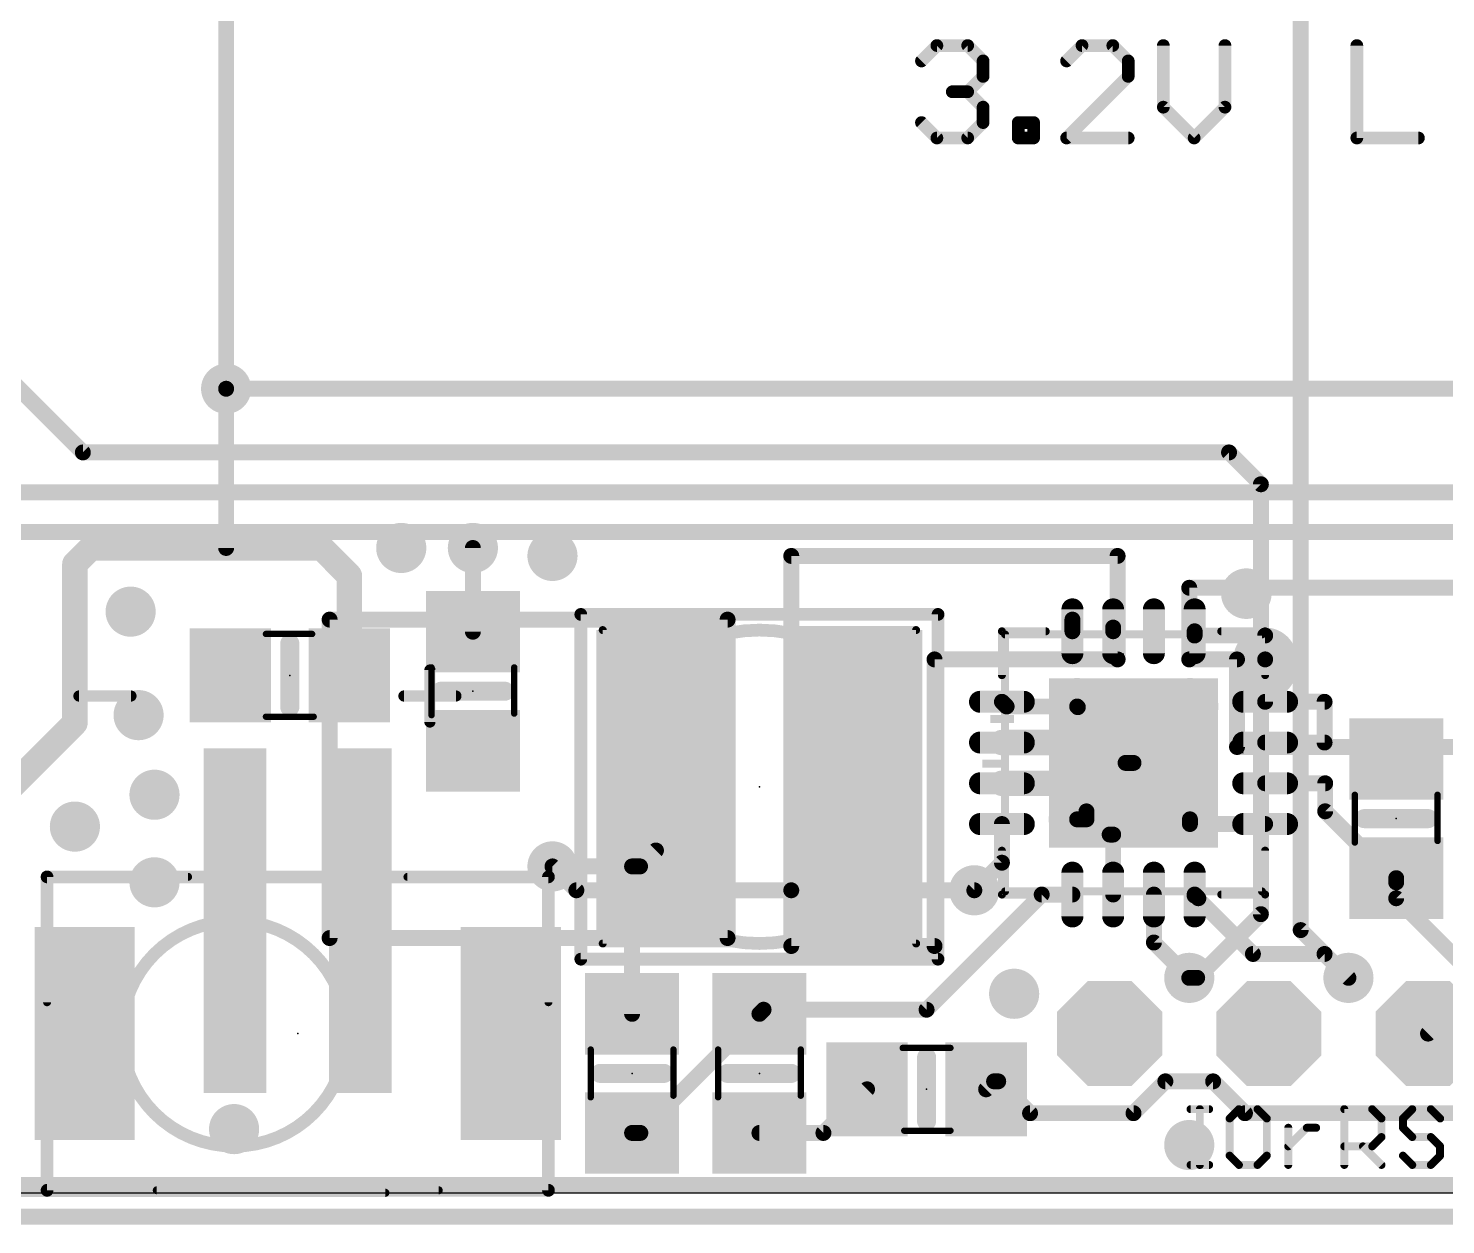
# Model space of a CAD drawing. Extents: x -18.7 to 68.6, y -5.3 to 63.6.
# Drawn here: x 10.69 to 33.3, y -0.51 to 18.58 of the extents above; entities that cross this region are included whole.
import ezdxf

# ---------------------------------------------------------------- set-up
doc = ezdxf.new("R2010")
doc.units = 0
for name, color, linetype in [('1', 12, 'CONTINUOUS'), ('16', 132, 'CONTINUOUS'), ('17', 110, 'CONTINUOUS'), ('18', 110, 'CONTINUOUS'), ('20', 53, 'CONTINUOUS'), ('21', 40, 'CONTINUOUS'), ('22', 4, 'CONTINUOUS'), ('23', 53, 'CONTINUOUS'), ('41', 12, 'CONTINUOUS'), ('47', 253, 'CONTINUOUS'), ('51', 253, 'CONTINUOUS')]:
    doc.layers.add(name, color=color, linetype=linetype)

# ---------------------------------------------------------------- blocks, each defined once
blk = doc.blocks.new('RECT')
blk.add_solid([(-0.5, -0.5), (0.5, -0.5), (-0.5, 0.5), (0.5, 0.5)])
blk = doc.blocks.new('OCTAGONP')
at = {"const_width": 0.5}
blk.add_lwpolyline([(-0.25, -0.1036), (-0.25, 0.1036), (-0.1036, 0.25), (0.1036, 0.25), (0.25, 0.1036), (0.25, -0.1036), (0.1036, -0.25), (-0.1036, -0.25), (-0.25, -0.1036), (-0.25, 0.1036)], dxfattribs=at)
blk = doc.blocks.new('RECT168000X56000R100')
at = {"const_width": 0.175}
blk.add_lwpolyline([(0.4375, 0), (0.4375, 0, 0.4142), (0.35, 0.0875), (-0.35, 0.0875, 0.4142), (-0.4375, 0), (-0.4375, 0, 0.4142), (-0.35, -0.0875), (0.35, -0.0875, 0.4142)], format="xyb", close=True, dxfattribs=at)
blk.add_solid([(-0.3754, -0.0254), (0.3754, -0.0254), (-0.3754, 0.0254), (0.3754, 0.0254)])
blk = doc.blocks.new('ROUNDP')
at = {"const_width": 0.5}
blk.add_lwpolyline([(0, -0.25, 1), (0, 0.25, 1), (0, -0.25)], format="xyb", dxfattribs=at)
blk = doc.blocks.new('ROUNDV')
at = {"const_width": 0.5}
blk.add_lwpolyline([(0, -0.25, 1), (0, 0.25, 1), (0, -0.25)], format="xyb", dxfattribs=at)

msp = doc.modelspace()

# ---------------------------------------------------------------- linework, layer by layer
at = {"layer": '1'}
for points, const_width in [([(13.843, 12.827), (13.843, 10.287)], 0.254), ([(45.339, 12.827), (13.843, 12.827)], 0.254), ([(68.453, 10.541), (6.985, 10.541)], 0.254), ([(11.43, 10.033), (11.684, 10.287)], 0.4064), ([(11.684, 10.287), (13.843, 10.287)], 0.4064), ([(13.843, 10.287), (15.367, 10.287)], 0.4064), ([(15.367, 10.287), (15.809, 9.845)], 0.4064), ([(17.78, 8.951), (17.78, 10.287)], 0.254), ([(11.43, 7.493), (11.43, 10.033)], 0.4064), ([(22.86, 4.826), (22.86, 10.16)], 0.254), ([(22.86, 10.16), (28.067, 10.16)], 0.254), ([(28.067, 10.16), (28.067, 8.509)], 0.254), ([(15.809, 9.845), (15.809, 8.255)], 0.4064), ([(29.21, 9.652), (29.21, 8.509)], 0.254), ([(40.513, 9.652), (29.21, 9.652)], 0.254), ([(15.494, 4.064), (15.494, 9.144)], 0.254), ([(15.494, 9.144), (21.844, 9.144)], 0.254), ([(21.844, 9.144), (21.844, 4.064)], 0.254), ([(27.346, 8.958), (27.346, 9.144)], 0.254), ([(27.996, 9.017), (27.996, 8.958)], 0.254), ([(29.296, 8.958), (29.296, 8.89)], 0.254), ([(29.296, 8.89), (30.421, 8.89)], 0.254), ([(30.421, 8.382), (30.421, 8.509)], 1.016), ([(30.421, 8.89), (30.421, 8.509)], 0.254), ([(28.067, 8.509), (25.146, 8.509)], 0.254), ([(25.146, 8.509), (25.146, 3.937)], 0.254), ([(29.21, 8.509), (29.972, 8.509)], 0.254), ([(29.972, 8.509), (29.972, 7.112)], 0.254), ([(30.421, 8.509), (30.421, 7.833)], 0.254), ([(26.221, 7.833), (26.296, 7.758)], 0.254), ([(27.432, 7.183), (27.432, 7.747)], 0.4064), ([(30.421, 7.833), (31.369, 7.833)], 0.254), ([(31.369, 7.833), (31.369, 7.183)], 0.254), ([(11.43, 7.493), (10.094, 6.157)], 0.4064), ([(26.296, 7.758), (27.421, 7.758)], 0.254), ([(27.421, 7.758), (27.432, 7.747)], 0.254), ([(26.221, 7.183), (27.432, 7.183)], 0.4064), ([(29.972, 7.112), (40.513, 7.112)], 0.254), ([(31.369, 7.183), (30.421, 7.183)], 0.254), ([(28.194, 6.533), (28.194, 6.858)], 0.4064), ([(28.321, 6.858), (28.194, 6.858)], 0.254), ([(26.221, 6.533), (28.194, 6.533)], 0.4064), ([(30.421, 6.533), (31.379, 6.533)], 0.254), ([(31.379, 6.533), (31.379, 6.086)], 0.254), ([(27.57, 6.085), (27.94, 5.715)], 0.254), ([(27.57, 5.958), (27.57, 6.085)], 0.254), ([(31.379, 6.086), (32.512, 4.953)], 0.254), ([(26.221, 5.883), (26.221, 5.266)], 0.254), ([(27.421, 5.958), (27.57, 5.958)], 0.254), ([(29.221, 5.883), (29.221, 5.958)], 0.254), ([(30.421, 5.883), (29.221, 5.883)], 0.254), ([(27.94, 5.715), (27.996, 5.715)], 0.254), ([(27.996, 5.715), (27.996, 4.758)], 0.254), ([(20.447, 5.207), (20.701, 5.461)], 0.254), ([(19.05, 5.207), (20.32, 5.207)], 0.254), ([(20.32, 5.207), (20.447, 5.207)], 0.254), ([(20.32, 2.855), (20.32, 5.207)], 0.254), ([(26.221, 5.266), (25.781, 4.826)], 0.254), ([(32.512, 4.953), (32.512, 5.019)], 0.254), ([(32.512, 4.699), (32.512, 5.019)], 0.254), ([(22.86, 3.937), (22.86, 4.826)], 0.254), ([(26.856, 4.758), (25.019, 2.921)], 0.254), ([(26.856, 4.758), (27.346, 4.758)], 0.254), ([(28.646, 4.758), (28.646, 3.993)], 0.254), ([(29.296, 4.758), (29.355, 4.699)], 0.254), ([(29.296, 4.74), (29.296, 4.758)], 0.254), ([(30.226, 3.81), (29.296, 4.74)], 0.254), ([(34.29, 2.921), (32.512, 4.699)], 0.254), ([(21.844, 4.064), (15.494, 4.064)], 0.254), ([(28.646, 3.993), (29.21, 3.429)], 0.254), ([(25.146, 3.937), (22.86, 3.937)], 0.254), ([(30.226, 3.81), (31.369, 3.81)], 0.254), ([(31.369, 3.81), (31.75, 3.429)], 0.254), ([(20.452, 0.955), (22.352, 2.855)], 0.254), ([(22.418, 2.921), (22.352, 2.855)], 0.254), ([(25.019, 2.921), (22.418, 2.921)], 0.254), ([(26.096, 1.778), (25.969, 1.651)], 0.254), ([(26.162, 1.778), (26.096, 1.778)], 0.254), ([(26.67, 1.27), (26.162, 1.778)], 0.254), ([(28.829, 1.778), (28.321, 1.27)], 0.254), ([(29.591, 1.778), (28.829, 1.778)], 0.254), ([(30.099, 1.27), (29.591, 1.778)], 0.254), ([(23.373, 0.955), (24.069, 1.651)], 0.254), ([(28.321, 1.27), (26.67, 1.27)], 0.254), ([(33.782, 1.27), (30.099, 1.27)], 0.254), ([(20.32, 0.955), (20.325, 0.955)], 0.254), ([(20.32, 0.955), (20.452, 0.955)], 0.254), ([(22.352, 0.955), (23.373, 0.955)], 0.254), ([(-0.254, -0.381), (68.453, -0.381)], 0.254)]:
    msp.add_lwpolyline(points, dxfattribs=dict(at, const_width=const_width))
for points, const_width in [([(13.9065, 12.827, 1), (13.7795, 12.827)], 0.127), ([(13.843, 12.8905, 1), (13.843, 12.7635)], 0.127), ([(11.684, 10.3886, 1), (11.684, 10.1854)], 0.2032), ([(11.7558, 10.2152, 1), (11.6122, 10.3588)], 0.2032), ([(13.843, 10.3886, 1), (13.843, 10.1854)], 0.2032), ([(13.843, 10.1854, 1), (13.843, 10.3886)], 0.2032), ([(15.4388, 10.3588, 1), (15.2952, 10.2152)], 0.2032), ([(15.367, 10.1854, 1), (15.367, 10.3886)], 0.2032), ([(17.8435, 10.287, 1), (17.7165, 10.287)], 0.127), ([(11.5316, 10.033, 1), (11.3284, 10.033)], 0.2032), ([(11.3582, 10.1048, 1), (11.5018, 9.9612)], 0.2032), ([(13.7795, 10.287, 1), (13.9065, 10.287)], 0.127), ([(22.9235, 10.16, 1), (22.7965, 10.16)], 0.127), ([(22.86, 10.2235, 1), (22.86, 10.0965)], 0.127), ([(28.1305, 10.16, 1), (28.0035, 10.16)], 0.127), ([(28.067, 10.0965, 1), (28.067, 10.2235)], 0.127), ([(15.9106, 9.845, 1), (15.7074, 9.845)], 0.2032), ([(15.7372, 9.7732, 1), (15.8808, 9.9168)], 0.2032), ([(29.2735, 9.652, 1), (29.1465, 9.652)], 0.127), ([(29.21, 9.7155, 1), (29.21, 9.5885)], 0.127), ([(15.5575, 9.144, 1), (15.4305, 9.144)], 0.127), ([(15.494, 9.2075, 1), (15.494, 9.0805)], 0.127), ([(21.9075, 9.144, 1), (21.7805, 9.144)], 0.127), ([(21.844, 9.0805, 1), (21.844, 9.2075)], 0.127), ([(27.4095, 9.144, 1), (27.2825, 9.144)], 0.127), ([(28.0595, 9.017, 1), (27.9325, 9.017)], 0.127), ([(29.3595, 8.958, 1), (29.2325, 8.958)], 0.127), ([(17.7165, 8.951, 1), (17.8435, 8.951)], 0.127), ([(27.2825, 8.958, 1), (27.4095, 8.958)], 0.127), ([(27.9325, 8.958, 1), (28.0595, 8.958)], 0.127), ([(29.296, 8.9535, 1), (29.296, 8.8265)], 0.127), ([(29.2325, 8.89, 1), (29.3595, 8.89)], 0.127), ([(30.675, 8.509, 1), (30.167, 8.509)], 0.508), ([(30.4845, 8.89, 1), (30.3575, 8.89)], 0.127), ([(30.421, 8.8265, 1), (30.421, 8.9535)], 0.127), ([(25.146, 8.5725, 1), (25.146, 8.4455)], 0.127), ([(25.2095, 8.509, 1), (25.0825, 8.509)], 0.127), ([(28.067, 8.4455, 1), (28.067, 8.5725)], 0.127), ([(29.21, 8.5725, 1), (29.21, 8.4455)], 0.127), ([(30.0355, 8.509, 1), (29.9085, 8.509)], 0.127), ([(29.972, 8.4455, 1), (29.972, 8.5725)], 0.127), ([(30.167, 8.382, 1), (30.675, 8.382)], 0.508), ([(30.4845, 8.509, 1), (30.3575, 8.509)], 0.127), ([(28.0035, 8.509, 1), (28.1305, 8.509)], 0.127), ([(29.1465, 8.509, 1), (29.2735, 8.509)], 0.127), ([(30.3575, 8.509, 1), (30.4845, 8.509)], 0.127), ([(15.7074, 8.255, 1), (15.9106, 8.255)], 0.2032), ([(26.2659, 7.8779, 1), (26.1761, 7.7881)], 0.127), ([(27.5336, 7.747, 1), (27.3304, 7.747)], 0.2032), ([(30.421, 7.8965, 1), (30.421, 7.7695)], 0.127), ([(31.4325, 7.833, 1), (31.3055, 7.833)], 0.127), ([(31.369, 7.7695, 1), (31.369, 7.8965)], 0.127), ([(11.5018, 7.4212, 1), (11.3582, 7.5648)], 0.2032), ([(26.296, 7.8215, 1), (26.296, 7.6945)], 0.127), ([(26.2511, 7.7131, 1), (26.3409, 7.8029)], 0.127), ([(27.4659, 7.8029, 1), (27.3761, 7.7131)], 0.127), ([(27.3871, 7.7021, 1), (27.4769, 7.7919)], 0.127), ([(27.421, 7.6945, 1), (27.421, 7.8215)], 0.127), ([(30.3575, 7.833, 1), (30.4845, 7.833)], 0.127), ([(11.3284, 7.493, 1), (11.5316, 7.493)], 0.2032), ([(26.221, 7.2846, 1), (26.221, 7.0814)], 0.2032), ([(27.3304, 7.183, 1), (27.5336, 7.183)], 0.2032), ([(27.432, 7.0814, 1), (27.432, 7.2846)], 0.2032), ([(29.972, 7.1755, 1), (29.972, 7.0485)], 0.127), ([(30.421, 7.2465, 1), (30.421, 7.1195)], 0.127), ([(31.3055, 7.183, 1), (31.4325, 7.183)], 0.127), ([(31.369, 7.1195, 1), (31.369, 7.2465)], 0.127), ([(28.2956, 6.858, 1), (28.0924, 6.858)], 0.2032), ([(29.9085, 7.112, 1), (30.0355, 7.112)], 0.127), ([(28.194, 6.9215, 1), (28.194, 6.7945)], 0.127), ([(28.321, 6.7945, 1), (28.321, 6.9215)], 0.127), ([(26.221, 6.6346, 1), (26.221, 6.4314)], 0.2032), ([(28.0924, 6.533, 1), (28.2956, 6.533)], 0.2032), ([(28.194, 6.4314, 1), (28.194, 6.6346)], 0.2032), ([(30.421, 6.5965, 1), (30.421, 6.4695)], 0.127), ([(31.4425, 6.533, 1), (31.3155, 6.533)], 0.127), ([(31.379, 6.4695, 1), (31.379, 6.5965)], 0.127), ([(27.6149, 6.1299, 1), (27.5251, 6.0401)], 0.127), ([(27.6335, 6.085, 1), (27.5065, 6.085)], 0.127), ([(31.4239, 6.1309, 1), (31.3341, 6.0411)], 0.127), ([(31.3155, 6.086, 1), (31.4425, 6.086)], 0.127), ([(26.2845, 5.883, 1), (26.1575, 5.883)], 0.127), ([(27.421, 6.0215, 1), (27.421, 5.8945)], 0.127), ([(27.5065, 5.958, 1), (27.6335, 5.958)], 0.127), ([(27.57, 5.8945, 1), (27.57, 6.0215)], 0.127), ([(29.2845, 5.958, 1), (29.1575, 5.958)], 0.127), ([(29.221, 5.9465, 1), (29.221, 5.8195)], 0.127), ([(29.1575, 5.883, 1), (29.2845, 5.883)], 0.127), ([(30.421, 5.8195, 1), (30.421, 5.9465)], 0.127), ([(27.94, 5.7785, 1), (27.94, 5.6515)], 0.127), ([(27.8951, 5.6701, 1), (27.9849, 5.7599)], 0.127), ([(28.0595, 5.715, 1), (27.9325, 5.715)], 0.127), ([(27.996, 5.6515, 1), (27.996, 5.7785)], 0.127), ([(20.7459, 5.4161, 1), (20.6561, 5.5059)], 0.127), ([(19.05, 5.2705, 1), (19.05, 5.1435)], 0.127), ([(20.32, 5.2705, 1), (20.32, 5.1435)], 0.127), ([(20.3835, 5.207, 1), (20.2565, 5.207)], 0.127), ([(20.32, 5.1435, 1), (20.32, 5.2705)], 0.127), ([(20.4021, 5.2519, 1), (20.4919, 5.1621)], 0.127), ([(20.447, 5.1435, 1), (20.447, 5.2705)], 0.127), ([(26.1575, 5.266, 1), (26.2845, 5.266)], 0.127), ([(26.2659, 5.2211, 1), (26.1761, 5.3109)], 0.127), ([(32.5755, 5.019, 1), (32.4485, 5.019)], 0.127), ([(32.5755, 5.019, 1), (32.4485, 5.019)], 0.127), ([(32.4485, 4.953, 1), (32.5755, 4.953)], 0.127), ([(32.4671, 4.9081, 1), (32.5569, 4.9979)], 0.127), ([(22.9235, 4.826, 1), (22.7965, 4.826)], 0.127), ([(22.7965, 4.826, 1), (22.9235, 4.826)], 0.127), ([(25.7361, 4.8709, 1), (25.8259, 4.7811)], 0.127), ([(26.856, 4.8215, 1), (26.856, 4.6945)], 0.127), ([(26.9009, 4.7131, 1), (26.8111, 4.8029)], 0.127), ([(27.346, 4.6945, 1), (27.346, 4.8215)], 0.127), ([(27.9325, 4.758, 1), (28.0595, 4.758)], 0.127), ([(28.7095, 4.758, 1), (28.5825, 4.758)], 0.127), ([(29.3409, 4.8029, 1), (29.2511, 4.7131)], 0.127), ([(29.3595, 4.758, 1), (29.2325, 4.758)], 0.127), ([(29.3409, 4.7849, 1), (29.2511, 4.6951)], 0.127), ([(29.2325, 4.74, 1), (29.3595, 4.74)], 0.127), ([(29.3101, 4.6541, 1), (29.3999, 4.7439)], 0.127), ([(32.5569, 4.7439, 1), (32.4671, 4.6541)], 0.127), ([(32.4485, 4.699, 1), (32.5755, 4.699)], 0.127), ([(15.494, 4.1275, 1), (15.494, 4.0005)], 0.127), ([(15.4305, 4.064, 1), (15.5575, 4.064)], 0.127), ([(21.7805, 4.064, 1), (21.9075, 4.064)], 0.127), ([(21.844, 4.0005, 1), (21.844, 4.1275)], 0.127), ([(28.6909, 4.0379, 1), (28.6011, 3.9481)], 0.127), ([(22.86, 4.0005, 1), (22.86, 3.8735)], 0.127), ([(22.7965, 3.937, 1), (22.9235, 3.937)], 0.127), ([(25.0825, 3.937, 1), (25.2095, 3.937)], 0.127), ([(25.146, 3.8735, 1), (25.146, 4.0005)], 0.127), ([(28.5825, 3.993, 1), (28.7095, 3.993)], 0.127), ([(30.226, 3.8735, 1), (30.226, 3.7465)], 0.127), ([(30.1811, 3.7651, 1), (30.2709, 3.8549)], 0.127), ([(31.4139, 3.8549, 1), (31.3241, 3.7651)], 0.127), ([(31.369, 3.7465, 1), (31.369, 3.8735)], 0.127), ([(29.1651, 3.3841, 1), (29.2549, 3.4739)], 0.127), ([(31.7051, 3.3841, 1), (31.7949, 3.4739)], 0.127), ([(22.3071, 2.8999, 1), (22.3969, 2.8101)], 0.127), ([(22.3969, 2.8101, 1), (22.3071, 2.8999)], 0.127), ([(22.418, 2.9845, 1), (22.418, 2.8575)], 0.127), ([(22.4629, 2.8761, 1), (22.3731, 2.9659)], 0.127), ([(24.9741, 2.9659, 1), (25.0639, 2.8761)], 0.127), ([(25.019, 2.8575, 1), (25.019, 2.9845)], 0.127), ([(20.2565, 2.855, 1), (20.3835, 2.855)], 0.127), ([(26.096, 1.8415, 1), (26.096, 1.7145)], 0.127), ([(26.1409, 1.7331, 1), (26.0511, 1.8229)], 0.127), ([(26.2069, 1.8229, 1), (26.1171, 1.7331)], 0.127), ([(26.162, 1.7145, 1), (26.162, 1.8415)], 0.127), ([(28.829, 1.8415, 1), (28.829, 1.7145)], 0.127), ([(28.8739, 1.7331, 1), (28.7841, 1.8229)], 0.127), ([(29.6359, 1.8229, 1), (29.5461, 1.7331)], 0.127), ([(29.591, 1.7145, 1), (29.591, 1.8415)], 0.127), ([(24.1139, 1.6061, 1), (24.0241, 1.6959)], 0.127), ([(25.9241, 1.6959, 1), (26.0139, 1.6061)], 0.127), ([(26.67, 1.3335, 1), (26.67, 1.2065)], 0.127), ([(26.6251, 1.2251, 1), (26.7149, 1.3149)], 0.127), ([(28.2761, 1.3149, 1), (28.3659, 1.2251)], 0.127), ([(28.321, 1.2065, 1), (28.321, 1.3335)], 0.127), ([(30.099, 1.3335, 1), (30.099, 1.2065)], 0.127), ([(30.0541, 1.2251, 1), (30.1439, 1.3149)], 0.127), ([(20.32, 1.0185, 1), (20.32, 0.8915)], 0.127), ([(20.32, 1.0185, 1), (20.32, 0.8915)], 0.127), ([(20.325, 0.8915, 1), (20.325, 1.0185)], 0.127), ([(20.4071, 0.9999, 1), (20.4969, 0.9101)], 0.127), ([(20.452, 0.8915, 1), (20.452, 1.0185)], 0.127), ([(22.352, 1.0185, 1), (22.352, 0.8915)], 0.127), ([(23.3281, 0.9999, 1), (23.4179, 0.9101)], 0.127), ([(23.373, 0.8915, 1), (23.373, 1.0185)], 0.127)]:
    msp.add_lwpolyline(points, format="xyb", dxfattribs=dict(at, const_width=const_width))
at = {"layer": '16', "const_width": 0.254}
for points in [[(13.843, 25.781), (13.843, 12.827)], [(30.988, 4.191), (30.988, 22.352)], [(11.557, 11.811), (5.715, 17.653)], [(29.845, 11.811), (11.557, 11.811)], [(30.353, 11.303), (29.845, 11.811)], [(30.353, 4.445), (30.353, 11.303)], [(68.453, 11.176), (6.858, 11.176)], [(19.431, 4.826), (19.05, 5.207)], [(25.781, 4.826), (19.431, 4.826)], [(29.337, 3.429), (30.353, 4.445)], [(31.75, 3.429), (30.988, 4.191)], [(29.21, 3.429), (29.337, 3.429)], [(33.528, 3.048), (33.02, 2.54)], [(0, 0.127), (68.453, 0.127)]]:
    msp.add_lwpolyline(points, dxfattribs=at)
at = {"layer": '16', "const_width": 0.127}
for points in [[(13.7795, 12.827, 1), (13.9065, 12.827)], [(11.557, 11.8745, 1), (11.557, 11.7475)], [(11.5121, 11.7661, 1), (11.6019, 11.8559)], [(29.8899, 11.8559, 1), (29.8001, 11.7661)], [(29.845, 11.7475, 1), (29.845, 11.8745)], [(30.4165, 11.303, 1), (30.2895, 11.303)], [(30.3081, 11.2581, 1), (30.3979, 11.3479)], [(19.0949, 5.2519, 1), (19.0051, 5.1621)], [(19.431, 4.8895, 1), (19.431, 4.7625)], [(19.3861, 4.7811, 1), (19.4759, 4.8709)], [(25.781, 4.7625, 1), (25.781, 4.8895)], [(30.3979, 4.4001, 1), (30.3081, 4.4899)], [(30.2895, 4.445, 1), (30.4165, 4.445)], [(31.0329, 4.2359, 1), (30.9431, 4.1461)], [(30.9245, 4.191, 1), (31.0515, 4.191)], [(29.21, 3.4925, 1), (29.21, 3.3655)], [(29.2921, 3.4739, 1), (29.3819, 3.3841)], [(29.337, 3.3655, 1), (29.337, 3.4925)], [(31.7051, 3.3841, 1), (31.7949, 3.4739)], [(32.9751, 2.5849, 1), (33.0649, 2.4951)]]:
    msp.add_lwpolyline(points, format="xyb", dxfattribs=at)
at = {"layer": '20'}
msp.add_line((0, 0), (66.04, 0), dxfattribs=at)
at = {"layer": '21'}
for points, const_width in [([(24.9376, 18.0562), (25.1833, 18.302)], 0.2032), ([(25.1833, 18.302), (25.6748, 18.302)], 0.2032), ([(25.6748, 18.302), (25.9206, 18.0562)], 0.2032), ([(27.4988, 18.302), (27.253, 18.0562)], 0.2032), ([(27.9902, 18.302), (27.4988, 18.302)], 0.2032), ([(28.236, 18.0562), (27.9902, 18.302)], 0.2032), ([(28.7966, 18.302), (28.7966, 17.319)], 0.2032), ([(29.7796, 17.319), (29.7796, 18.302)], 0.2032), ([(31.8838, 18.302), (31.8838, 16.8275)], 0.2032), ([(25.9206, 18.0562), (25.9206, 17.8105)], 0.2032), ([(28.236, 17.8105), (28.236, 18.0562)], 0.2032), ([(25.9206, 17.8105), (25.6748, 17.5647)], 0.2032), ([(27.253, 16.8275), (28.236, 17.8105)], 0.2032), ([(25.6748, 17.5647), (25.4291, 17.5647)], 0.2032), ([(25.6748, 17.5647), (25.9206, 17.319)], 0.2032), ([(25.9206, 17.319), (25.9206, 17.0732)], 0.2032), ([(28.7966, 17.319), (29.2881, 16.8275)], 0.2032), ([(29.2881, 16.8275), (29.7796, 17.319)], 0.2032), ([(25.1833, 16.8275), (24.9376, 17.0732)], 0.2032), ([(25.9206, 17.0732), (25.6748, 16.8275)], 0.2032), ([(26.4812, 16.8275), (26.4812, 17.0732)], 0.2032), ([(26.4812, 17.0732), (26.7269, 17.0732)], 0.2032), ([(26.7269, 17.0732), (26.7269, 16.8275)], 0.2032), ([(25.6748, 16.8275), (25.1833, 16.8275)], 0.2032), ([(26.7269, 16.8275), (26.4812, 16.8275)], 0.2032), ([(28.236, 16.8275), (27.253, 16.8275)], 0.2032), ([(31.8838, 16.8275), (32.8668, 16.8275)], 0.2032), ([(19.502, 9.227), (25.202, 9.227)], 0.2032), ([(19.502, 3.727), (19.502, 9.227)], 0.2032), ([(25.202, 9.227), (25.202, 3.727)], 0.2032), ([(14.859, 7.747), (14.859, 8.763)], 0.3048), ([(26.921, 8.958), (26.221, 8.958)], 0.127), ([(26.221, 8.958), (26.221, 8.258)], 0.127), ([(30.421, 8.958), (29.721, 8.958)], 0.127), ([(30.421, 8.258), (30.421, 8.958)], 0.127), ([(17.0944, 8.3406), (17.0944, 7.5101)], 0.1778), ([(17.272, 8.001), (18.288, 8.001)], 0.3048), ([(11.4942, 7.9253), (12.3246, 7.9253)], 0.1778), ([(16.6792, 7.9253), (17.5096, 7.9253)], 0.1778), ([(32.004, 5.969), (33.02, 5.969)], 0.3048), ([(26.221, 4.758), (26.221, 5.458)], 0.127), ([(30.421, 5.458), (30.421, 4.758)], 0.127), ([(10.986, 3.04), (10.986, 5.04)], 0.127), ([(10.986, 5.04), (13.236, 5.04)], 0.127), ([(16.736, 5.04), (18.986, 5.04)], 0.127), ([(18.986, 5.04), (18.986, 3.04)], 0.127), ([(26.921, 4.758), (26.221, 4.758)], 0.127), ([(30.421, 4.758), (29.721, 4.758)], 0.127), ([(25.202, 3.727), (19.502, 3.727)], 0.2032), ([(25.019, 2.159), (25.019, 1.143)], 0.3048), ([(19.812, 1.905), (20.828, 1.905)], 0.3048), ([(21.844, 1.905), (22.86, 1.905)], 0.3048), ([(29.2308, 1.3343), (29.5274, 1.3343)], 0.127), ([(29.3791, 0.4445), (29.3791, 1.3343)], 0.127), ([(30.0028, 1.3343), (29.8545, 1.186)], 0.127), ([(30.2994, 1.3343), (30.0028, 1.3343)], 0.127), ([(30.4477, 1.186), (30.2994, 1.3343)], 0.127), ([(31.684, 0.4445), (31.684, 1.3343)], 0.127), ([(31.684, 1.3343), (32.1289, 1.3343)], 0.127), ([(32.1289, 1.3343), (32.2772, 1.186)], 0.127), ([(32.7679, 1.3343), (32.6196, 1.186)], 0.127), ([(33.0644, 1.3343), (32.7679, 1.3343)], 0.127), ([(33.2127, 1.186), (33.0644, 1.3343)], 0.127), ([(29.8545, 1.186), (29.8545, 0.5928)], 0.127), ([(30.4477, 0.5928), (30.4477, 1.186)], 0.127), ([(32.2772, 1.186), (32.2772, 0.8894)], 0.127), ([(32.6196, 1.186), (32.6196, 1.0377)], 0.127), ([(30.79, 0.4445), (30.79, 1.0377)], 0.127), ([(30.79, 0.7411), (31.0866, 1.0377)], 0.127), ([(31.0866, 1.0377), (31.2349, 1.0377)], 0.127), ([(32.2772, 0.8894), (32.1289, 0.7411)], 0.127), ([(32.6196, 1.0377), (32.7679, 0.8894)], 0.127), ([(32.7679, 0.8894), (33.0644, 0.8894)], 0.127), ([(33.0644, 0.8894), (33.2127, 0.7411)], 0.127), ([(32.1289, 0.7411), (31.684, 0.7411)], 0.127), ([(31.9806, 0.7411), (32.2772, 0.4445)], 0.127), ([(33.2127, 0.7411), (33.2127, 0.5928)], 0.127), ([(29.2308, 0.4445), (29.5274, 0.4445)], 0.127), ([(29.8545, 0.5928), (30.0028, 0.4445)], 0.127), ([(30.0028, 0.4445), (30.2994, 0.4445)], 0.127), ([(30.2994, 0.4445), (30.4477, 0.5928)], 0.127), ([(32.7679, 0.4445), (32.6196, 0.5928)], 0.127), ([(33.0644, 0.4445), (32.7679, 0.4445)], 0.127), ([(33.2127, 0.5928), (33.0644, 0.4445)], 0.127), ([(17.236, 0.04), (12.736, 0.04)], 0.127)]:
    msp.add_lwpolyline(points, dxfattribs=dict(at, const_width=const_width))
for points, const_width in [([(25.1833, 18.3528, 1), (25.1833, 18.2512)], 0.1016), ([(25.2193, 18.266, 1), (25.1474, 18.3379)], 0.1016), ([(25.7107, 18.3379, 1), (25.6389, 18.266)], 0.1016), ([(25.6748, 18.2512, 1), (25.6748, 18.3528)], 0.1016), ([(27.4988, 18.3528, 1), (27.4988, 18.2512)], 0.1016), ([(27.5347, 18.266, 1), (27.4628, 18.3379)], 0.1016), ([(28.0262, 18.3379, 1), (27.9543, 18.266)], 0.1016), ([(27.9902, 18.2512, 1), (27.9902, 18.3528)], 0.1016), ([(28.8474, 18.302, 1), (28.7458, 18.302)], 0.1016), ([(29.8304, 18.302, 1), (29.7288, 18.302)], 0.1016), ([(31.9346, 18.302, 1), (31.833, 18.302)], 0.1016), ([(24.9017, 18.0921, 1), (24.9735, 18.0203)], 0.1016), ([(25.9714, 18.0562, 1), (25.8698, 18.0562)], 0.1016), ([(25.8847, 18.0203, 1), (25.9565, 18.0921)], 0.1016), ([(27.2171, 18.0921, 1), (27.2889, 18.0203)], 0.1016), ([(28.2868, 18.0562, 1), (28.1852, 18.0562)], 0.1016), ([(28.2001, 18.0203, 1), (28.2719, 18.0921)], 0.1016), ([(25.9565, 17.7746, 1), (25.8847, 17.8464)], 0.1016), ([(28.2719, 17.7746, 1), (28.2001, 17.8464)], 0.1016), ([(25.4291, 17.6155, 1), (25.4291, 17.5139)], 0.1016), ([(25.7107, 17.6006, 1), (25.6389, 17.5288)], 0.1016), ([(25.6389, 17.6006, 1), (25.7107, 17.5288)], 0.1016), ([(25.6748, 17.5139, 1), (25.6748, 17.6155)], 0.1016), ([(25.8698, 17.8105, 1), (25.9714, 17.8105)], 0.1016), ([(28.1852, 17.8105, 1), (28.2868, 17.8105)], 0.1016), ([(25.9714, 17.319, 1), (25.8698, 17.319)], 0.1016), ([(28.8325, 17.3549, 1), (28.7607, 17.2831)], 0.1016), ([(29.8155, 17.2831, 1), (29.7437, 17.3549)], 0.1016), ([(25.8847, 17.2831, 1), (25.9565, 17.3549)], 0.1016), ([(28.7458, 17.319, 1), (28.8474, 17.319)], 0.1016), ([(29.7288, 17.319, 1), (29.8304, 17.319)], 0.1016), ([(24.9735, 17.1092, 1), (24.9017, 17.0373)], 0.1016), ([(25.8698, 17.0732, 1), (25.9714, 17.0732)], 0.1016), ([(25.9565, 17.0373, 1), (25.8847, 17.1092)], 0.1016), ([(26.532, 17.0732, 1), (26.4304, 17.0732)], 0.1016), ([(26.4812, 17.124, 1), (26.4812, 17.0224)], 0.1016), ([(26.7777, 17.0732, 1), (26.6761, 17.0732)], 0.1016), ([(26.7269, 17.0224, 1), (26.7269, 17.124)], 0.1016), ([(25.1833, 16.8783, 1), (25.1833, 16.7767)], 0.1016), ([(25.1474, 16.7916, 1), (25.2193, 16.8634)], 0.1016), ([(25.6389, 16.8634, 1), (25.7107, 16.7916)], 0.1016), ([(25.6748, 16.7767, 1), (25.6748, 16.8783)], 0.1016), ([(26.4812, 16.8783, 1), (26.4812, 16.7767)], 0.1016), ([(26.4304, 16.8275, 1), (26.532, 16.8275)], 0.1016), ([(26.6761, 16.8275, 1), (26.7777, 16.8275)], 0.1016), ([(26.7269, 16.7767, 1), (26.7269, 16.8783)], 0.1016), ([(27.253, 16.8783, 1), (27.253, 16.7767)], 0.1016), ([(27.2171, 16.8634, 1), (27.2889, 16.7916)], 0.1016), ([(28.236, 16.7767, 1), (28.236, 16.8783)], 0.1016), ([(29.2522, 16.8634, 1), (29.324, 16.7916)], 0.1016), ([(29.2522, 16.7916, 1), (29.324, 16.8634)], 0.1016), ([(31.8838, 16.8783, 1), (31.8838, 16.7767)], 0.1016), ([(31.833, 16.8275, 1), (31.9346, 16.8275)], 0.1016), ([(32.8668, 16.7767, 1), (32.8668, 16.8783)], 0.1016), ([(30.121, 9.358, 1), (30.121, 9.758, 1), (30.121, 9.358)], 0.4064), ([(19.502, 9.2778, 1), (19.502, 9.1762)], 0.1016), ([(19.5528, 9.227, 1), (19.4512, 9.227)], 0.1016), ([(25.2528, 9.227, 1), (25.1512, 9.227)], 0.1016), ([(25.202, 9.1762, 1), (25.202, 9.2778)], 0.1016), ([(14.9352, 8.763, 1), (14.7828, 8.763)], 0.1524), ([(26.221, 8.9898, 1), (26.221, 8.9262)], 0.0635), ([(26.2527, 8.958, 1), (26.1893, 8.958)], 0.0635), ([(26.921, 8.9262, 1), (26.921, 8.9898)], 0.0635), ([(29.721, 8.9898, 1), (29.721, 8.9262)], 0.0635), ([(30.4528, 8.958, 1), (30.3893, 8.958)], 0.0635), ([(30.421, 8.9262, 1), (30.421, 8.9898)], 0.0635), ([(17.1388, 8.3406, 1), (17.0499, 8.3406)], 0.0889), ([(17.272, 8.0772, 1), (17.272, 7.9248)], 0.1524), ([(18.288, 7.9248, 1), (18.288, 8.0772)], 0.1524), ([(26.1893, 8.258, 1), (26.2527, 8.258)], 0.0635), ([(30.3893, 8.258, 1), (30.4528, 8.258)], 0.0635), ([(11.4942, 7.9698, 1), (11.4942, 7.8809)], 0.0889), ([(12.3246, 7.8809, 1), (12.3246, 7.9698)], 0.0889), ([(16.6792, 7.9698, 1), (16.6792, 7.8809)], 0.0889), ([(17.5096, 7.8809, 1), (17.5096, 7.9698)], 0.0889), ([(14.7828, 7.747, 1), (14.9352, 7.747)], 0.1524), ([(17.0499, 7.5101, 1), (17.1388, 7.5101)], 0.0889), ([(32.004, 6.0452, 1), (32.004, 5.8928)], 0.1524), ([(33.02, 5.8928, 1), (33.02, 6.0452)], 0.1524), ([(26.2527, 5.458, 1), (26.1893, 5.458)], 0.0635), ([(30.4528, 5.458, 1), (30.3893, 5.458)], 0.0635), ([(11.0178, 5.04, 1), (10.9543, 5.04)], 0.0635), ([(10.986, 5.0717, 1), (10.986, 5.0083)], 0.0635), ([(13.236, 5.0083, 1), (13.236, 5.0717)], 0.0635), ([(16.736, 5.0717, 1), (16.736, 5.0083)], 0.0635), ([(19.0177, 5.04, 1), (18.9543, 5.04)], 0.0635), ([(18.986, 5.0083, 1), (18.986, 5.0717)], 0.0635), ([(26.221, 4.7897, 1), (26.221, 4.7263)], 0.0635), ([(26.1893, 4.758, 1), (26.2527, 4.758)], 0.0635), ([(26.921, 4.7263, 1), (26.921, 4.7897)], 0.0635), ([(29.721, 4.7897, 1), (29.721, 4.7263)], 0.0635), ([(30.3893, 4.758, 1), (30.4528, 4.758)], 0.0635), ([(30.421, 4.7263, 1), (30.421, 4.7897)], 0.0635), ([(19.502, 3.7778, 1), (19.502, 3.6762)], 0.1016), ([(19.4512, 3.727, 1), (19.5528, 3.727)], 0.1016), ([(25.1512, 3.727, 1), (25.2528, 3.727)], 0.1016), ([(25.202, 3.6762, 1), (25.202, 3.7778)], 0.1016), ([(10.9543, 3.04, 1), (11.0178, 3.04)], 0.0635), ([(18.9543, 3.04, 1), (19.0177, 3.04)], 0.0635), ([(25.0952, 2.159, 1), (24.9428, 2.159)], 0.1524), ([(19.812, 1.9812, 1), (19.812, 1.8288)], 0.1524), ([(20.828, 1.8288, 1), (20.828, 1.9812)], 0.1524), ([(21.844, 1.9812, 1), (21.844, 1.8288)], 0.1524), ([(22.86, 1.8288, 1), (22.86, 1.9812)], 0.1524), ([(29.2308, 1.366, 1), (29.2308, 1.3025)], 0.0635), ([(29.4108, 1.3343, 1), (29.3473, 1.3343)], 0.0635), ([(29.5274, 1.3025, 1), (29.5274, 1.366)], 0.0635), ([(30.0028, 1.366, 1), (30.0028, 1.3025)], 0.0635), ([(30.0252, 1.3118, 1), (29.9803, 1.3567)], 0.0635), ([(30.3218, 1.3567, 1), (30.2769, 1.3118)], 0.0635), ([(30.2994, 1.3025, 1), (30.2994, 1.366)], 0.0635), ([(31.7158, 1.3343, 1), (31.6523, 1.3343)], 0.0635), ([(31.684, 1.366, 1), (31.684, 1.3025)], 0.0635), ([(32.1514, 1.3567, 1), (32.1065, 1.3118)], 0.0635), ([(32.1289, 1.3025, 1), (32.1289, 1.366)], 0.0635), ([(32.7679, 1.366, 1), (32.7679, 1.3025)], 0.0635), ([(32.7903, 1.3118, 1), (32.7454, 1.3567)], 0.0635), ([(33.0869, 1.3567, 1), (33.042, 1.3118)], 0.0635), ([(33.0644, 1.3025, 1), (33.0644, 1.366)], 0.0635), ([(24.9428, 1.143, 1), (25.0952, 1.143)], 0.1524), ([(29.8862, 1.186, 1), (29.8227, 1.186)], 0.0635), ([(29.832, 1.2084, 1), (29.8769, 1.1635)], 0.0635), ([(30.4794, 1.186, 1), (30.4159, 1.186)], 0.0635), ([(30.4252, 1.1635, 1), (30.4701, 1.2084)], 0.0635), ([(32.309, 1.186, 1), (32.2455, 1.186)], 0.0635), ([(32.2548, 1.1635, 1), (32.2997, 1.2084)], 0.0635), ([(32.6513, 1.186, 1), (32.5878, 1.186)], 0.0635), ([(32.5971, 1.2084, 1), (32.642, 1.1635)], 0.0635), ([(33.1903, 1.1635, 1), (33.2352, 1.2084)], 0.0635), ([(30.8218, 1.0377, 1), (30.7583, 1.0377)], 0.0635), ([(31.0866, 1.0694, 1), (31.0866, 1.0059)], 0.0635), ([(31.109, 1.0152, 1), (31.0641, 1.0601)], 0.0635), ([(31.2349, 1.0059, 1), (31.2349, 1.0694)], 0.0635), ([(32.2455, 0.8894, 1), (32.309, 0.8894)], 0.0635), ([(32.2997, 0.8669, 1), (32.2548, 0.9118)], 0.0635), ([(32.5878, 1.0377, 1), (32.6513, 1.0377)], 0.0635), ([(32.642, 1.0601, 1), (32.5971, 1.0152)], 0.0635), ([(32.7679, 0.9211, 1), (32.7679, 0.8576)], 0.0635), ([(32.7454, 0.8669, 1), (32.7903, 0.9118)], 0.0635), ([(33.0869, 0.9118, 1), (33.042, 0.8669)], 0.0635), ([(33.0644, 0.8576, 1), (33.0644, 0.9211)], 0.0635), ([(30.7675, 0.7635, 1), (30.8125, 0.7186)], 0.0635), ([(31.684, 0.7728, 1), (31.684, 0.7093)], 0.0635), ([(32.0031, 0.7635, 1), (31.9582, 0.7186)], 0.0635), ([(32.1065, 0.7635, 1), (32.1514, 0.7186)], 0.0635), ([(32.1289, 0.7093, 1), (32.1289, 0.7728)], 0.0635), ([(33.2445, 0.7411, 1), (33.181, 0.7411)], 0.0635), ([(33.1903, 0.7186, 1), (33.2352, 0.7635)], 0.0635), ([(29.2308, 0.4763, 1), (29.2308, 0.4128)], 0.0635), ([(29.3473, 0.4445, 1), (29.4108, 0.4445)], 0.0635), ([(29.5274, 0.4128, 1), (29.5274, 0.4763)], 0.0635), ([(29.8769, 0.6152, 1), (29.832, 0.5703)], 0.0635), ([(29.8227, 0.5928, 1), (29.8862, 0.5928)], 0.0635), ([(30.0028, 0.4763, 1), (30.0028, 0.4128)], 0.0635), ([(29.9803, 0.422, 1), (30.0252, 0.467)], 0.0635), ([(30.2769, 0.467, 1), (30.3218, 0.422)], 0.0635), ([(30.2994, 0.4128, 1), (30.2994, 0.4763)], 0.0635), ([(30.4159, 0.5928, 1), (30.4794, 0.5928)], 0.0635), ([(30.4701, 0.5703, 1), (30.4252, 0.6152)], 0.0635), ([(30.7583, 0.4445, 1), (30.8218, 0.4445)], 0.0635), ([(31.6523, 0.4445, 1), (31.7158, 0.4445)], 0.0635), ([(32.2548, 0.422, 1), (32.2997, 0.467)], 0.0635), ([(32.642, 0.6152, 1), (32.5971, 0.5703)], 0.0635), ([(32.7679, 0.4763, 1), (32.7679, 0.4128)], 0.0635), ([(32.7454, 0.422, 1), (32.7903, 0.467)], 0.0635), ([(33.042, 0.467, 1), (33.0869, 0.422)], 0.0635), ([(33.0644, 0.4128, 1), (33.0644, 0.4763)], 0.0635), ([(33.181, 0.5928, 1), (33.2445, 0.5928)], 0.0635), ([(33.2352, 0.5703, 1), (33.1903, 0.6152)], 0.0635), ([(12.736, 0.0718, 1), (12.736, 0.0083)], 0.0635), ([(17.236, 0.0083, 1), (17.236, 0.0718)], 0.0635)]:
    msp.add_lwpolyline(points, format="xyb", dxfattribs=dict(at, const_width=const_width))
at = {"layer": '22'}
msp.add_line((0, 0), (66.04, 0), dxfattribs=at)
at = {"layer": '23'}
for p in [(14.859, 8.255), (17.78, 8.001), (28.321, 6.858), (22.352, 6.477), (32.512, 5.969), (14.986, 2.54), (20.32, 1.905), (22.352, 1.905), (25.019, 1.651)]:
    msp.add_point(p, dxfattribs=at)
at = {"layer": '47', "const_width": 0.13}
msp.add_lwpolyline([(16.383, 0), (-16.174, 0)], dxfattribs=at)
at = {"layer": '47', "const_width": 0.065}
msp.add_lwpolyline([(16.383, -0.0325, 1), (16.383, 0.0325)], format="xyb", dxfattribs=at)
at = {"layer": '51'}
for points, const_width in [([(22.352, 3.977, 1), (22.352, 8.977, 1), (22.352, 3.977)], 0.2032), ([(14.478, 8.9404, 1), (14.478, 8.8896)], 0.0508), ([(15.215, 8.8896, 1), (15.215, 8.9404)], 0.0508), ([(19.852, 9.0088, 1), (19.852, 8.9452)], 0.0635), ([(19.8837, 8.977, 1), (19.8203, 8.977)], 0.0635), ([(24.8837, 8.977, 1), (24.8203, 8.977)], 0.0635), ([(24.852, 8.9452, 1), (24.852, 9.0088)], 0.0635), ([(26.271, 8.9398, 1), (26.271, 8.8763)], 0.0635), ([(26.3027, 8.908, 1), (26.2393, 8.908)], 0.0635), ([(30.4028, 8.908, 1), (30.3393, 8.908)], 0.0635), ([(30.371, 8.8763, 1), (30.371, 8.9398)], 0.0635), ([(17.1454, 8.382, 1), (17.0946, 8.382)], 0.0508), ([(18.4654, 8.382, 1), (18.4146, 8.382)], 0.0508), ([(14.478, 7.6204, 1), (14.478, 7.5696)], 0.0508), ([(15.24, 7.5696, 1), (15.24, 7.6204)], 0.0508), ([(17.0946, 7.62, 1), (17.1454, 7.62)], 0.0508), ([(18.4146, 7.645, 1), (18.4654, 7.645)], 0.0508), ([(31.8774, 6.35, 1), (31.8266, 6.35)], 0.0508), ([(33.1974, 6.35, 1), (33.1466, 6.35)], 0.0508), ([(31.8266, 5.588, 1), (31.8774, 5.588)], 0.0508), ([(33.1466, 5.613, 1), (33.1974, 5.613)], 0.0508), ([(11.0368, 5.04, 1), (10.9352, 5.04)], 0.1016), ([(10.986, 5.0908, 1), (10.986, 4.9892)], 0.1016), ([(19.0368, 5.04, 1), (18.9352, 5.04)], 0.1016), ([(18.986, 4.9892, 1), (18.986, 5.0908)], 0.1016), ([(26.271, 4.8397, 1), (26.271, 4.7763)], 0.0635), ([(26.2393, 4.808, 1), (26.3027, 4.808)], 0.0635), ([(30.3393, 4.808, 1), (30.4028, 4.808)], 0.0635), ([(30.371, 4.7763, 1), (30.371, 4.8397)], 0.0635), ([(13.97, 0.744, 1), (13.97, 4.336, 1), (13.97, 0.744)], 0.2032), ([(19.852, 4.0088, 1), (19.852, 3.9453)], 0.0635), ([(19.8203, 3.977, 1), (19.8837, 3.977)], 0.0635), ([(24.8203, 3.977, 1), (24.8837, 3.977)], 0.0635), ([(24.852, 3.9453, 1), (24.852, 4.0088)], 0.0635), ([(19.6854, 2.286, 1), (19.6346, 2.286)], 0.0508), ([(21.0054, 2.286, 1), (20.9546, 2.286)], 0.0508), ([(21.7174, 2.286, 1), (21.6666, 2.286)], 0.0508), ([(23.0374, 2.286, 1), (22.9866, 2.286)], 0.0508), ([(24.638, 2.3364, 1), (24.638, 2.2856)], 0.0508), ([(25.4, 2.2856, 1), (25.4, 2.3364)], 0.0508), ([(19.6346, 1.524, 1), (19.6854, 1.524)], 0.0508), ([(20.9546, 1.549, 1), (21.0054, 1.549)], 0.0508), ([(21.6666, 1.524, 1), (21.7174, 1.524)], 0.0508), ([(22.9866, 1.549, 1), (23.0374, 1.549)], 0.0508), ([(24.663, 1.0164, 1), (24.663, 0.9656)], 0.0508), ([(25.4, 0.9656, 1), (25.4, 1.0164)], 0.0508), ([(10.986, 0.0908, 1), (10.986, -0.0108)], 0.1016), ([(10.9352, 0.04, 1), (11.0368, 0.04)], 0.1016), ([(18.9352, 0.04, 1), (19.0368, 0.04)], 0.1016), ([(18.986, -0.0108, 1), (18.986, 0.0908)], 0.1016)]:
    msp.add_lwpolyline(points, format="xyb", dxfattribs=dict(at, const_width=const_width))
for points, const_width in [([(15.215, 8.915), (14.478, 8.915)], 0.1016), ([(19.852, 8.977), (24.852, 8.977)], 0.127), ([(19.852, 3.977), (19.852, 8.977)], 0.127), ([(24.852, 8.977), (24.852, 3.977)], 0.127), ([(26.271, 4.808), (26.271, 8.908)], 0.127), ([(26.271, 8.908), (30.371, 8.908)], 0.127), ([(30.371, 8.908), (30.371, 4.808)], 0.127), ([(17.12, 7.62), (17.12, 8.382)], 0.1016), ([(18.44, 7.645), (18.44, 8.382)], 0.1016), ([(15.24, 7.595), (14.478, 7.595)], 0.1016), ([(31.852, 5.588), (31.852, 6.35)], 0.1016), ([(33.172, 5.613), (33.172, 6.35)], 0.1016), ([(10.986, 0.04), (10.986, 5.04)], 0.2032), ([(10.986, 5.04), (18.986, 5.04)], 0.2032), ([(18.986, 5.04), (18.986, 0.04)], 0.2032), ([(30.371, 4.808), (26.271, 4.808)], 0.127), ([(24.852, 3.977), (19.852, 3.977)], 0.127), ([(19.66, 1.524), (19.66, 2.286)], 0.1016), ([(20.98, 1.549), (20.98, 2.286)], 0.1016), ([(21.692, 1.524), (21.692, 2.286)], 0.1016), ([(23.012, 1.549), (23.012, 2.286)], 0.1016), ([(24.638, 2.311), (25.4, 2.311)], 0.1016), ([(24.663, 0.991), (25.4, 0.991)], 0.1016), ([(18.986, 0.04), (10.986, 0.04)], 0.2032)]:
    msp.add_lwpolyline(points, dxfattribs=dict(at, const_width=const_width))

# ---------------------------------------------------------------- block references
at = {"layer": '1'}
for p, xscale, yscale, rotation in [((17.78, 8.951), 1.3, 1.5, 90), ((13.909, 8.255), 1.3, 1.5, 180), ((15.809, 8.255), 1.3, 1.5, 180), ((28.321, 6.858), 2.7, 2.7, 270), ((17.78, 7.051), 1.3, 1.5, 90), ((32.512, 6.919), 1.3, 1.5, 90), ((32.512, 5.019), 1.3, 1.5, 90), ((11.586, 2.54), 3.4, 1.6, 270), ((18.386, 2.54), 3.4, 1.6, 270), ((20.32, 2.855), 1.3, 1.5, 90), ((22.352, 2.855), 1.3, 1.5, 90), ((20.32, 0.955), 1.3, 1.5, 90), ((22.352, 0.955), 1.3, 1.5, 90)]:
    msp.add_blockref('RECT', p, dxfattribs=dict(at, xscale=xscale, yscale=yscale, rotation=rotation))
for p, rotation in [((27.346, 8.958), 270), ((27.996, 8.958), 270), ((28.646, 8.958), 270), ((29.296, 8.958), 270), ((30.421, 7.833), 180), ((30.421, 7.183), 180), ((30.421, 6.533), 180), ((30.421, 5.883), 180), ((27.346, 4.758), 90), ((27.996, 4.758), 90), ((28.646, 4.758), 90), ((29.296, 4.758), 90)]:
    msp.add_blockref('RECT168000X56000R100', p, dxfattribs=dict(at, rotation=rotation))
for p, xscale, yscale in [((20.752, 6.477), 2, 5), ((23.952, 6.477), 2, 5), ((24.069, 1.651), 1.3, 1.5), ((25.969, 1.651), 1.3, 1.5)]:
    msp.add_blockref('RECT', p, dxfattribs=dict(at, xscale=xscale, yscale=yscale))
for p in [(26.221, 7.833), (26.221, 7.183), (26.221, 6.533), (26.221, 5.883)]:
    msp.add_blockref('RECT168000X56000R100', p, dxfattribs=at)
at = {"layer": '1', "yscale": 5.5, "rotation": 180}
for p in [(13.986, 4.34), (15.986, 4.34)]:
    msp.add_blockref('RECT', p, dxfattribs=at)
at = {"layer": '17', "xscale": 0.908, "yscale": 0.908, "rotation": 270}
for p in [(27.421, 7.758), (27.421, 7.758), (29.221, 7.758), (29.221, 7.758), (28.321, 6.858), (28.321, 6.858), (27.421, 5.958), (27.421, 5.958), (29.221, 5.958), (29.221, 5.958)]:
    msp.add_blockref('ROUNDP', p, dxfattribs=at)
at = {"layer": '17', "xscale": 1.6764, "yscale": 1.6764}
for p in [(27.94, 2.54), (27.94, 2.54), (30.48, 2.54), (30.48, 2.54), (33.02, 2.54), (33.02, 2.54)]:
    msp.add_blockref('OCTAGONP', p, dxfattribs=at)
at = {"layer": '18', "xscale": 0.8001, "yscale": 0.8001}
for p in [(13.843, 12.827), (13.843, 12.827), (16.637, 10.287), (16.637, 10.287), (17.78, 10.287), (17.78, 10.287), (19.05, 10.16), (19.05, 10.16), (12.319, 9.271), (12.319, 9.271), (12.446, 7.62), (12.446, 7.62), (12.7, 6.35), (12.7, 6.35), (11.43, 5.842), (11.43, 5.842), (19.05, 5.207), (19.05, 5.207), (12.7, 4.953), (12.7, 4.953), (25.781, 4.826), (25.781, 4.826), (29.21, 3.429), (29.21, 3.429), (31.75, 3.429), (31.75, 3.429), (26.416, 3.175), (26.416, 3.175), (13.97, 1.016), (13.97, 1.016), (29.21, 0.762), (29.21, 0.762)]:
    msp.add_blockref('ROUNDV', p, dxfattribs=at)
at = {"layer": '41', "xscale": 0.381, "yscale": 0.127}
for p in [(26.2255, 7.5565), (26.0985, 6.8453)]:
    msp.add_blockref('RECT', p, dxfattribs=at)
at = {"layer": '51', "xscale": 0.7501, "yscale": 1.4501}
for p, rotation in [((17.7789, 8.7317), 90), ((14.1284, 8.2538), 180), ((15.5762, 8.2538), 180), ((17.7789, 7.2839), 90), ((32.5109, 6.6997), 90), ((32.5109, 5.2519), 90), ((20.3189, 2.6357), 90), ((22.3509, 2.6357), 90), ((20.3189, 1.1879), 90), ((22.3509, 1.1879), 90)]:
    msp.add_blockref('RECT', p, dxfattribs=dict(at, rotation=rotation))
for p in [(24.3019, 1.6522), (25.7497, 1.6522)]:
    msp.add_blockref('RECT', p, dxfattribs=at)

doc.saveas('drawing.dxf')
